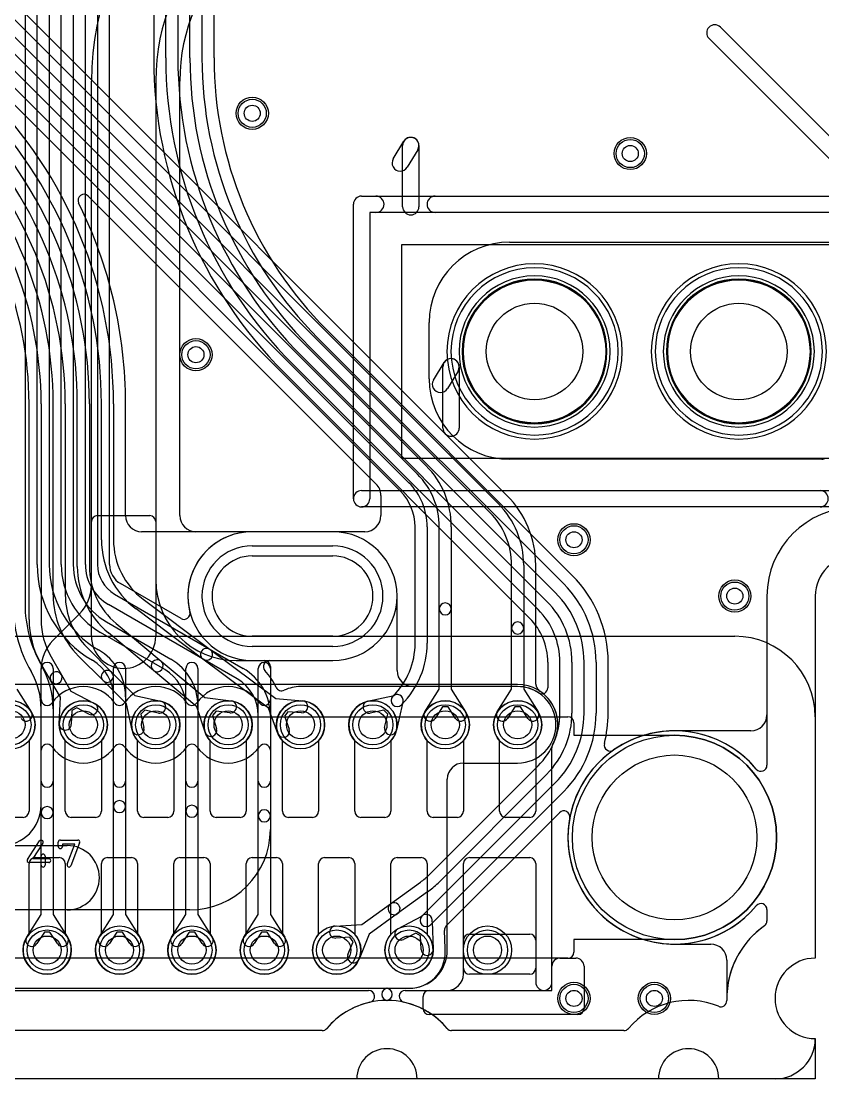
# Model space of a CAD drawing. Extents: x 0 to 57.1, y 0 to 59.8.
# Drawn here: x 10.13 to 20.09, y 0 to 13.15 of the extents above; entities that cross this region are included whole.
import ezdxf

# ---------------------------------------------------------------- set-up
doc = ezdxf.new("R2010")
doc.units = 0
for name, color, linetype in [('Hole', 1, 'CONTINUOUS'), ('L1', 3, 'CONTINUOUS'), ('L2', 3, 'CONTINUOUS'), ('L3', 3, 'CONTINUOUS'), ('L4', 3, 'CONTINUOUS'), ('MetalMask-A', 176, 'CONTINUOUS'), ('Outline', 7, 'CONTINUOUS'), ('PartsArea-A', 111, 'CONTINUOUS'), ('PartsArea-B', 111, 'CONTINUOUS'), ('PartsSilk-A', 221, 'CONTINUOUS'), ('PartsSilk-B', 221, 'CONTINUOUS'), ('Resist-A', 2, 'CONTINUOUS'), ('Resist-B', 2, 'CONTINUOUS'), ('Silk-A', 140, 'CONTINUOUS'), ('Silk-B', 140, 'CONTINUOUS')]:
    doc.layers.add(name, color=color, linetype=linetype)

msp = doc.modelspace()

# ---------------------------------------------------------------- linework, layer by layer
at = {"layer": 'Hole'}
for p, q in [((13, 6.5), (14, 6.5)), ((14, 5.5), (13, 5.5))]:
    msp.add_line(p, q, dxfattribs=at)
for centre, radius in [((13, 12), 0.1), ((17.7, 11.5), 0.1), ((16.51, 9.04), 0.6), ((19.05, 9.04), 0.6), ((12.3, 9), 0.1), ((17, 6.7), 0.1), ((19, 6), 0.1), ((10, 4.4), 0.175), ((10.9, 4.4), 0.175), ((11.8, 4.4), 0.175), ((12.7, 4.4), 0.175), ((13.6, 4.4), 0.175), ((14.5, 4.4), 0.175), ((15.4, 4.4), 0.175), ((16.3, 4.4), 0.175), ((18.25, 3), 1.025), ((10.45, 1.6), 0.175), ((11.35, 1.6), 0.175), ((12.25, 1.6), 0.175), ((13.15, 1.6), 0.175), ((14.05, 1.6), 0.175), ((14.95, 1.6), 0.175), ((15.925, 1.6), 0.175), ((17, 1), 0.1), ((18, 1), 0.1)]:
    msp.add_circle(centre, radius, dxfattribs=at)
for centre, start, end in [((13, 6), 90, -90), ((14, 6), -90, 90)]:
    msp.add_arc(centre, 0.5, start, end, dxfattribs=at)
at = {"layer": 'L1'}
for p, q in [((14, 6.80004), (13, 6.80004)), ((19.39996, 6), (19.39996, 4.52504)), ((13, 5.19996), (14, 5.19996)), ((16.3, 4.90004), (0.80004, 4.90004)), ((19.19996, 4.32504), (18.25, 4.32504)), ((10.225, 4.20157), (10.225, 3.325)), ((10.675, 3.325), (10.675, 4.20157)), ((11.125, 4.20157), (11.125, 3.325)), ((11.575, 3.325), (11.575, 4.20157)), ((12.025, 4.20157), (12.025, 3.325)), ((12.475, 3.325), (12.475, 4.20157)), ((12.925, 4.20157), (12.925, 3.325)), ((13.375, 3.325), (13.375, 4.20157)), ((13.825, 4.20157), (13.825, 3.325)), ((14.275, 3.325), (14.275, 4.20157)), ((14.725, 4.20157), (14.725, 3.325)), ((15.175, 3.325), (15.175, 4.20157)), ((15.625, 4.20157), (15.625, 3.325)), ((16.075, 3.325), (16.075, 4.20157)), ((16.525, 4.20157), (16.525, 3.325)), ((16.72504, 1.09996), (16.72504, 4.11604)), ((10.15, 3.25), (9.85, 3.25)), ((11.05, 3.25), (10.75, 3.25)), ((11.95, 3.25), (11.65, 3.25)), ((12.85, 3.25), (12.55, 3.25)), ((13.75, 3.25), (13.45, 3.25)), ((14.65, 3.25), (14.35, 3.25)), ((15.55, 3.25), (15.25, 3.25)), ((16.45, 3.25), (16.15, 3.25)), ((10.225, 1.79843), (10.225, 2.675)), ((10.3, 2.75), (10.6, 2.75)), ((10.675, 2.675), (10.675, 1.79843)), ((11.125, 1.79843), (11.125, 2.675)), ((11.2, 2.75), (11.5, 2.75)), ((11.575, 2.675), (11.575, 1.79843)), ((12.025, 1.79843), (12.025, 2.675)), ((12.1, 2.75), (12.4, 2.75)), ((12.475, 2.675), (12.475, 1.79843)), ((12.925, 1.79843), (12.925, 2.675)), ((13, 2.75), (13.3, 2.75)), ((13.375, 2.675), (13.375, 1.79843)), ((13.825, 1.79843), (13.825, 2.675)), ((13.9, 2.75), (14.2, 2.75)), ((14.275, 2.675), (14.275, 1.79843)), ((14.725, 1.79843), (14.725, 2.675)), ((14.8, 2.75), (15.1, 2.75)), ((15.175, 2.675), (15.175, 1.79843)), ((15.625, 1.375), (15.625, 2.675)), ((15.7, 2.75), (16.45, 2.75)), ((16.525, 2.675), (16.525, 1.375)), ((15.625, 1.3), (15.625, 1.72503)), ((15.69997, 1.8), (16.45003, 1.8)), ((16.525, 1.72503), (16.525, 1.2)), ((18.25, 1.67496), (18.69995, 1.67496)), ((16.825, 1.5), (17.025, 1.5)), ((18.89995, 1.47496), (18.89995, 1.00001)), ((16.725, 1.2), (16.725, 1.4)), ((17.125, 1.4), (17.125, 0.87497)), ((16.45, 1.3), (15.7, 1.3)), ((5.55294, 1.09996), (14.44706, 1.09996)), ((14.90294, 1.09996), (16.72504, 1.09996)), ((15.19997, 1.1), (15.425, 1.1)), ((15.125, 0.87497), (15.125, 1.02503)), ((17.05003, 0.8), (15.19997, 0.8)), ((13.87075, 0.60004), (6.12925, 0.60004)), ((17.62074, 0.60004), (15.47925, 0.60004))]:
    msp.add_line(p, q, dxfattribs=at)
for centre, radius in [((13, 12), 0.2), ((17.7, 11.5), 0.2), ((16.51, 9.04), 0.889), ((19.05, 9.04), 0.889), ((12.3, 9), 0.2), ((17, 6.7), 0.2), ((19, 6), 0.2), ((10, 4.4), 0.3), ((10.9, 4.4), 0.3), ((11.8, 4.4), 0.3), ((12.7, 4.4), 0.3), ((13.6, 4.4), 0.3), ((14.5, 4.4), 0.3), ((15.4, 4.4), 0.3), ((16.3, 4.4), 0.3), ((10.45, 1.6), 0.3), ((11.35, 1.6), 0.3), ((12.25, 1.6), 0.3), ((13.15, 1.6), 0.3), ((14.05, 1.6), 0.3), ((14.95, 1.6), 0.3), ((15.925, 1.6), 0.3), ((17, 1), 0.2), ((18, 1), 0.2)]:
    msp.add_circle(centre, radius, dxfattribs=at)
for centre, radius, start, end in [((16.51, 9.04), 1.08904, 90, -90), ((16.51, 9.04), 1.08904, -90, 90), ((19.05, 9.04), 1.08904, 90, -90), ((19.05, 9.04), 1.08904, -90, 90), ((20.5, 6), 1.10004, 90, 180), ((13, 6), 0.80004, 90, -90), ((14, 6), 0.80004, -90, 90), ((16.3, 4.4), 0.50004, -29.59082, 90), ((10, 4.4), 0.3, -41.409429, -138.590571), ((10.9, 4.4), 0.3, -41.409429, -138.590571), ((11.8, 4.4), 0.3, -41.409429, -138.590571), ((12.7, 4.4), 0.3, -41.409429, -138.590571), ((13.6, 4.4), 0.3, -41.409429, -138.590571), ((14.5, 4.4), 0.3, -41.409429, -138.590571), ((15.4, 4.4), 0.3, -41.409429, -138.590571), ((16.3, 4.4), 0.3, -41.409429, -138.590571), ((19.19996, 4.52504), 0.2, -90, 0), ((18.25, 3), 1.32504, 90, -90), ((16.80004, 4.11604), 0.075, 150.40672, 180), ((10.15, 3.325), 0.075, -90, 0), ((10.75, 3.325), 0.075, 180, -90), ((11.05, 3.325), 0.075, -90, 0), ((11.65, 3.325), 0.075, 180, -90), ((11.95, 3.325), 0.075, -90, 0), ((12.55, 3.325), 0.075, 180, -90), ((12.85, 3.325), 0.075, -90, 0), ((13.45, 3.325), 0.075, 180, -90), ((13.75, 3.325), 0.075, -90, 0), ((14.35, 3.325), 0.075, 180, -90), ((14.65, 3.325), 0.075, -90, 0), ((15.25, 3.325), 0.075, 180, -90), ((15.55, 3.325), 0.075, -90, 0), ((16.15, 3.325), 0.075, 180, -90), ((16.45, 3.325), 0.075, -90, 0), ((10.3, 2.675), 0.075, 90, 180), ((10.6, 2.675), 0.075, 0, 90), ((11.2, 2.675), 0.075, 90, 180), ((11.5, 2.675), 0.075, 0, 90), ((12.1, 2.675), 0.075, 90, 180), ((12.4, 2.675), 0.075, 0, 90), ((13, 2.675), 0.075, 90, 180), ((13.3, 2.675), 0.075, 0, 90), ((13.9, 2.675), 0.075, 90, 180), ((14.2, 2.675), 0.075, 0, 90), ((14.8, 2.675), 0.075, 90, 180), ((15.1, 2.675), 0.075, 0, 90), ((15.7, 2.675), 0.075, 90, 180), ((16.45, 2.675), 0.075, 0, 90), ((10.45, 1.6), 0.3, 138.590571, 41.409429), ((11.35, 1.6), 0.3, 138.590571, 41.409429), ((12.25, 1.6), 0.3, 138.590571, 41.409429), ((13.15, 1.6), 0.3, 138.590571, 41.409429), ((14.05, 1.6), 0.3, 138.590571, 41.409429), ((14.95, 1.6), 0.3, 138.590571, 41.409429), ((15.69997, 1.72503), 0.07497, 90, 180), ((16.45003, 1.72503), 0.07497, 0, 90), ((18.69995, 1.47496), 0.2, 0, 90), ((16.825, 1.4), 0.1, 90, 180), ((17.025, 1.4), 0.1, 0, 90), ((15.7, 1.375), 0.075, 180, -90), ((16.45, 1.375), 0.075, -90, 0), ((15.425, 1.3), 0.2, -90, 0), ((16.625, 1.2), 0.1, 180, 0), ((14.44706, 1.02496), 0.075, -77.462906, 90), ((14.90294, 1.02496), 0.075, 90, -102.537094), ((15.19997, 1.02503), 0.07497, 90, 180), ((14.675, 0), 0.975, 102.537986, 139.991879), ((14.675, 0), 0.975, 40.008121, 77.462014), ((18.425, -0.00001), 0.97501, 67.588253, 139.991807), ((18.82532, 0.97069), 0.075, -112.407144, 1.42866), ((19.99998, 1.00031), 1.10003, -179.984374, -178.55447), ((15.19997, 0.87497), 0.07497, 180, -90), ((17.05003, 0.87497), 0.07497, -90, 0), ((13.87075, 0.67504), 0.075, -90, -40.008032), ((15.47925, 0.67504), 0.075, -139.991968, -90), ((17.62074, 0.67504), 0.075, -90, -40.008032)]:
    msp.add_arc(centre, radius, start, end, dxfattribs=at)
at = {"layer": 'L2'}
for p, q in [((10.175, 29.22722), (10.175, 5.90193)), ((10.325, 6.39278), (10.325, 29.22716)), ((10.475, 29.22716), (10.475, 6.39278)), ((10.625, 6.39281), (10.625, 29.22711)), ((10.775, 29.22711), (10.775, 6.39281)), ((10.925, 6.39282), (10.925, 29.22705)), ((11.075, 29.22705), (11.075, 6.39282)), ((11.22504, 6.39282), (11.22504, 29.22705)), ((11.77496, 28.15), (11.77496, 12.68777)), ((11.925, 12.68777), (11.925, 28.15)), ((12.075, 28.15), (12.075, 12.68777)), ((12.225, 12.68783), (12.225, 28.15)), ((12.375, 28.15), (12.375, 12.68783)), ((12.52504, 12.68783), (12.52504, 28.15)), ((13.8175, 9.20532), (16.87227, 6.15055)), ((16.97837, 6.25665), (13.9236, 9.31142)), ((16.76621, 6.04449), (13.71143, 9.09925)), ((13.60537, 8.99315), (16.66015, 5.93836)), ((16.55408, 5.8323), (13.4993, 8.88708)), ((13.3932, 8.78098), (16.44798, 5.7262)), ((14, 6.80004), (13, 6.80004)), ((12.11417, 5.72073), (11.3625, 6.15471)), ((11.2875, 6.02476), (12.8875, 5.10101)), ((19.39996, 6), (19.39996, 3.89698)), ((12.8125, 4.9711), (11.2125, 5.89486)), ((11.1875, 5.67834), (11.9875, 5.21645)), ((11.9125, 5.08654), (11.1125, 5.54843)), ((11.08748, 5.33193), (11.0875, 5.33192)), ((10.37931, 5.13943), (10.38098, 5.13654)), ((11.0125, 5.20201), (11.01248, 5.20203)), ((13.21309, 5.19996), (14, 5.19996)), ((16.67496, 5.17823), (16.67496, 4.861)), ((16.825, 4.54446), (16.825, 5.17823)), ((16.975, 5.17823), (16.975, 4.54446)), ((17.125, 4.54441), (17.125, 5.17828)), ((17.275, 5.17828), (17.275, 4.54441)), ((17.42504, 4.54441), (17.42504, 5.17828)), ((10.25107, 5.06154), (10.24941, 5.06443)), ((16.3, 4.87504), (13.6, 4.87504)), ((11.275, 3.38367), (11.275, 4.74736)), ((11.425, 4.74736), (11.425, 3.38367)), ((12.175, 3.32594), (12.175, 4.63189)), ((12.325, 4.63189), (12.325, 3.32594)), ((10.375, 3.30951), (10.375, 4.59904)), ((10.525, 4.59904), (10.525, 3.30951)), ((13.075, 3.26821), (13.075, 4.51643)), ((13.225, 4.51643), (13.225, 3.26821)), ((15.20368, 2.54001), (16.55407, 3.8904)), ((16.66014, 3.78433), (15.30975, 2.43394)), ((15.10997, 2.02196), (16.76621, 3.6782)), ((16.87227, 3.57214), (15.21603, 1.9159)), ((10.375, 2.04178), (10.375, 3.30951)), ((10.525, 3.30951), (10.525, 2.04178)), ((11.275, 2.04178), (11.275, 3.38367)), ((11.425, 3.38367), (11.425, 2.04178)), ((12.175, 2.04178), (12.175, 3.32594)), ((12.325, 3.32594), (12.325, 2.04178)), ((15.41215, 1.89982), (16.82035, 3.30802)), ((13.075, 2.04178), (13.075, 3.26821)), ((13.225, 3.26821), (13.225, 2.04178)), ((14.71884, 2.17538), (15.09106, 2.44411)), ((15.17886, 2.32249), (14.80664, 2.05376)), ((14.36428, 1.91941), (14.71884, 2.17538)), ((10.19669, 1.76072), (10.375, 2.04178)), ((10.525, 2.04178), (10.70331, 1.76072)), ((11.09669, 1.76072), (11.275, 2.04178)), ((11.425, 2.04178), (11.60331, 1.76072)), ((11.99669, 1.76072), (12.175, 2.04178)), ((12.325, 2.04178), (12.50331, 1.76072)), ((12.89669, 1.76072), (13.075, 2.04178)), ((13.225, 2.04178), (13.40331, 1.76072)), ((14.80664, 2.05376), (14.45209, 1.79779)), ((14.81098, 1.86584), (15.11047, 2.02246)), ((19.39996, 2.10302), (19.39996, 1.96174)), ((14.03204, 1.89947), (14.36428, 1.91941)), ((15.23562, 1.95017), (15.24973, 1.61253)), ((15.39955, 1.62102), (15.39025, 1.84366)), ((10.41495, 1.82474), (10.32335, 1.68036)), ((10.48505, 1.82474), (10.41495, 1.82474)), ((10.57665, 1.68036), (10.48505, 1.82474)), ((11.31495, 1.82474), (11.22335, 1.68036)), ((11.38505, 1.82474), (11.31495, 1.82474)), ((11.47665, 1.68036), (11.38505, 1.82474)), ((12.21495, 1.82474), (12.12335, 1.68036)), ((12.28505, 1.82474), (12.21495, 1.82474)), ((12.37665, 1.68036), (12.28505, 1.82474)), ((13.11495, 1.82474), (13.02335, 1.68036)), ((13.18505, 1.82474), (13.11495, 1.82474)), ((13.27665, 1.68036), (13.18505, 1.82474)), ((14.2117, 1.75997), (14.04102, 1.74973)), ((14.25273, 1.70313), (14.2117, 1.75997)), ((14.45209, 1.79779), (14.32859, 1.48869)), ((15.032, 1.81215), (14.8805, 1.73292)), ((15.09273, 1.77712), (15.032, 1.81215)), ((15.09987, 1.60627), (15.09273, 1.77712)), ((14.18929, 1.54435), (14.25273, 1.70313)), ((15.40003, 1.57496), (15.40003, 1.60001)), ((5.33417, 1.12496), (14.66583, 1.12496)), ((14.68417, 1.12496), (14.95003, 1.12496)), ((13.87075, 0.60004), (6.12925, 0.60004)), ((17.62074, 0.60004), (15.47925, 0.60004))]:
    msp.add_line(p, q, dxfattribs=at)
for centre, radius in [((13, 12), 0.2), ((17.7, 11.5), 0.2), ((12.3, 9), 0.2), ((17, 6.7), 0.2), ((19, 6), 0.2), ((10.45, 1.6), 0.3), ((11.35, 1.6), 0.3), ((12.25, 1.6), 0.3), ((13.15, 1.6), 0.3), ((14.05, 1.6), 0.3), ((14.95, 1.6), 0.3), ((15.925, 1.6), 0.3), ((17, 1), 0.2), ((18, 1), 0.2)]:
    msp.add_circle(centre, radius, dxfattribs=at)
for centre, radius, start, end in [((17.30002, 12.68778), 5.52506, -179.999896, -135.000147), ((17.3, 12.68778), 5.375, -179.999893, -135), ((17.3, 12.68778), 5.225, -179.99989, -135), ((17.3, 12.68782), 5.075, 179.999887, -135), ((17.3, 12.68782), 4.925, 179.999884, -135), ((17.3, 12.68783), 4.77496, 180, -134.999915), ((16.51, 9.04), 0.90004, 90, -90), ((16.51, 9.04), 0.90004, -90, 90), ((19.05, 9.04), 0.90004, 90, -90), ((19.05, 9.04), 0.90004, -90, 90), ((20.5, 6), 1.10004, 90, 180), ((13, 6), 0.80004, 90, -165.820284), ((14, 6), 0.80004, -90, 90), ((11.69996, 6.39278), 1.37496, 180, -120.000006), ((11.69996, 6.39278), 1.22496, 180, -119.999918), ((11.6, 6.39281), 0.975, 180, -119.999846), ((11.6, 6.39281), 0.825, 180, -120.000033), ((11.5, 6.39282), 0.575, 180, -120.00023), ((11.5, 6.39282), 0.425, 180, -120.000054), ((11.50001, 6.39282), 0.27497, 180, -120.0067), ((15.89999, 5.17828), 1.52505, 0, 44.999734), ((15.9, 5.17828), 1.375, 0, 45), ((15.9, 5.17823), 1.075, 0, 44.999246), ((15.9, 5.17828), 1.225, 0, 45), ((11.7, 5.90193), 1.675, 180, -149.999956), ((11.7, 5.90193), 1.525, 180, -150.000024), ((12.15165, 5.78566), 0.07497, -119.995133, 14.175257), ((15.9, 5.17823), 0.925, 0, 44.999562), ((15.9, 5.17823), 0.77496, 0, 44.999477), ((10.75, 4.74735), 0.675, 0.000849, 60.000227), ((9.45, 4.59904), 1.075, 0, 29.999868), ((10.75, 4.74735), 0.525, 0.001091, 59.999818), ((11.65, 4.63188), 0.675, 0.000849, 60.000227), ((13.21309, 5.12499), 0.07497, 90, -137.45434), ((9.45, 4.59904), 0.925, 0, 30.000108), ((11.65, 4.63188), 0.525, 0.001091, 59.999818), ((12.55, 4.51644), 0.675, -0.000849, 59.99975), ((12.55, 4.51643), 0.82505, 25.046806, 42.54449), ((12.55, 4.51644), 0.525, -0.001091, 59.999818), ((13.36538, 4.89746), 0.07497, -154.952634, -64.750879), ((13.6, 4.4), 0.47504, 90, 115.250426), ((16.3, 4.4), 0.47504, 56.946199, 90), ((16.59999, 4.861), 0.07497, -123.052061, 0), ((15.9, 4.54447), 0.925, -45, -0.000619), ((15.9, 4.54447), 1.075, -45, -0.000533), ((15.9, 4.54441), 1.225, -45, 0), ((15.9, 4.54441), 1.375, -45, 0), ((15.9, 4.54441), 1.52504, -14.296394, 0), ((18.25, 3), 1.32504, 39.842831, 124.824427), ((17.45049, 4.1493), 0.075, 165.704367, -55.176329), ((19.32496, 3.89698), 0.075, -140.160196, 0), ((11.35, 3.38367), 0.075, 0, 180), ((10.45, 3.30951), 0.075, 0, 180), ((10.45, 3.30951), 0.075, 180, 0), ((11.35, 3.38367), 0.075, 180, 0), ((12.25, 3.32594), 0.075, 0, 180), ((12.25, 3.32594), 0.075, 180, 0), ((13.15, 3.26821), 0.075, 0, 180), ((16.87338, 3.25499), 0.075, -10.493424, 135), ((13.15, 3.26821), 0.075, 180, 0), ((18.25001, 3.00002), 1.32504, 169.506996, -39.843772), ((14.54961, 3.19408), 0.925, -54.172256, -45), ((14.54961, 3.19408), 1.075, -54.172357, -45), ((14.76274, 2.11457), 0.075, 125.826299, -54.172015), ((14.76274, 2.11457), 0.075, -54.173701, 125.82779), ((19.32495, 2.10302), 0.075, 0, 140.155301), ((15.163, 1.96893), 0.075, 135, -45), ((15.163, 1.96893), 0.075, -14.48461, 134.459796), ((14.03653, 1.8246), 0.075, 93.431953, -86.566273), ((14.84574, 1.79938), 0.075, 117.610528, -62.392258), ((15.46518, 1.84679), 0.075, 135, -177.608013), ((20, 1), 1.1, 125.064775, 150.001216), ((19.32496, 1.96174), 0.075, -54.934759, 0), ((10.26002, 1.72054), 0.075, 147.606734, -32.392259), ((10.63998, 1.72054), 0.075, -147.606734, 32.392259), ((11.16002, 1.72054), 0.075, 147.606734, -32.392259), ((11.53998, 1.72054), 0.075, -147.606734, 32.392259), ((12.06002, 1.72054), 0.075, 147.606734, -32.392259), ((12.43998, 1.72054), 0.075, -147.606734, 32.392259), ((12.96002, 1.72054), 0.075, 147.606734, -32.392259), ((13.33998, 1.72054), 0.075, -147.606734, 32.392259), ((15.1748, 1.6094), 0.075, -177.608013, 2.393477), ((15.47452, 1.62327), 0.075, -178.280955, -177.47826), ((14.94998, 1.60014), 0.45005, -0.014004, 2.525387), ((15.47503, 1.60001), 0.075, 179.984721, 180), ((14.25894, 1.51652), 0.075, 158.219868, -21.779208), ((14.95003, 1.57496), 0.45, -90, 0), ((19.99999, 0.99993), 1.10003, 149.997798, -178.574269), ((14.68417, 1.04996), 0.075, 90, -90.496551), ((14.66583, 1.04996), 0.075, -89.503449, 90), ((14.675, 0), 0.975, 90.500685, 139.991879), ((14.675, 0), 0.975, 40.008121, 89.499315), ((18.425, -0.00001), 0.97501, 67.588253, 139.991807), ((18.82532, 0.97069), 0.075, -112.407144, 1.42866), ((13.87075, 0.67504), 0.075, -90, -40.008032), ((15.47925, 0.67504), 0.075, -139.991968, -90), ((17.62074, 0.67504), 0.075, -90, -40.008032)]:
    msp.add_arc(centre, radius, start, end, dxfattribs=at)
at = {"layer": 'L3'}
for p, q in [((11, 5.5), (11, 12.4)), ((11.8, 12.4), (11.8, 5.5)), ((12.10004, 7.00004), (12.10004, 12.4)), ((11.07497, 7), (11.72503, 7)), ((11, 6.13211), (11, 6.92503)), ((11.8, 6.92503), (11.8, 6.19996)), ((14, 6.80004), (12.30004, 6.80004)), ((14.80004, 5.07504), (14.80004, 6)), ((19.39996, 6), (19.39996, 3.89698)), ((10.52145, 5.44645), (10.85355, 5.77855)), ((12.8, 5.19996), (13.15003, 5.19996)), ((10.375, 3.7), (10.375, 5.1)), ((10.375, 4.7162), (10.375, 5.09289)), ((10.525, 5.1), (10.525, 3.7)), ((11.275, 3.7), (11.275, 5.1)), ((11.425, 5.1), (11.425, 3.7)), ((12.175, 3.7), (12.175, 5.1)), ((12.325, 5.1), (12.325, 3.7)), ((13.075, 3.7), (13.075, 5.1)), ((13.225, 5.12499), (13.225, 4.7162)), ((13.225, 5.1), (13.225, 3.7)), ((16.3, 4.87504), (15.00004, 4.87504)), ((10.375, 3.4), (10.375, 4.0838)), ((13.225, 4.0838), (13.225, 3.1)), ((15.62504, 3.92496), (16.3, 3.92496)), ((15.42504, 1.6), (15.42504, 3.72496)), ((5.85, 2.9), (10.7, 2.9)), ((10.7, 2.1), (5.85, 2.1)), ((12.225, 2.1), (9.27497, 2.1)), ((19.39996, 2.10301), (19.39996, 1.9618)), ((5.50827, 1.12496), (14.66583, 1.12496)), ((14.68417, 1.12496), (14.95, 1.12496)), ((13.87075, 0.60004), (6.12925, 0.60004)), ((17.62074, 0.60004), (15.47925, 0.60004))]:
    msp.add_line(p, q, dxfattribs=at)
for centre, radius in [((13, 12), 0.2), ((17.7, 11.5), 0.2), ((12.3, 9), 0.2), ((17, 6.7), 0.2), ((19, 6), 0.2), ((15.925, 1.6), 0.3), ((17, 1), 0.2), ((18, 1), 0.2)]:
    msp.add_circle(centre, radius, dxfattribs=at)
for centre, radius, start, end in [((13.4, 11.7), 5.50004, 90, 180), ((13.4, 11.7), 5.2, 90, 180), ((13.4, 11.7), 4.4, 90, 180), ((14.4, 12.4), 3.4, 90, 180), ((14.4, 12.4), 2.6, 90, 180), ((14.4, 12.4), 2.29996, 90, 180), ((16.51, 9.04), 0.90004, 90, -90), ((16.51, 9.04), 0.90004, -90, 90), ((19.05, 9.04), 0.90004, 90, -90), ((19.05, 9.04), 0.90004, -90, 90), ((20.5, 6), 1.10004, 90, 180), ((11.07497, 6.92503), 0.07497, 90, 180), ((11.72503, 6.92503), 0.07497, 0, 90), ((12.30004, 7.00004), 0.2, 180, -90), ((14, 6), 0.80004, 0, 90), ((12.8, 6.19996), 1, 180, -90), ((10.5, 6.1321), 0.5, -45, 0.001146), ((10.875, 5.09289), 0.5, 134.99919, 180), ((11.4, 5.5), 0.4, 180, 0), ((10.45, 5.1), 0.075, 0, 180), ((11.35, 5.1), 0.075, 0, 180), ((12.25, 5.1), 0.075, 0, 180), ((13.15, 5.1), 0.075, 0, 180), ((13.15003, 5.12499), 0.07497, 0, 90), ((15.00004, 5.07504), 0.2, 180, -90), ((10.9, 4.4), 0.47504, 35.098537, 144.90749), ((11.8, 4.4), 0.47504, 35.098537, 144.901463), ((12.7, 4.4), 0.47504, 35.09251, 144.901463), ((16.3, 4.4), 0.47504, -90, 90), ((10.44997, 4.7162), 0.07497, 180, -35.093451), ((11.35, 4.71625), 0.07497, -144.900296, -35.099704), ((12.25, 4.71625), 0.07497, -144.900296, -35.099704), ((13.15003, 4.7162), 0.07497, -144.906549, 0), ((18.25001, 3), 1.32503, 39.843108, -39.843108), ((10.44997, 4.0838), 0.07497, 35.093451, 180), ((10.9, 4.4), 0.47504, -144.90749, -35.098537), ((11.35, 4.08375), 0.07497, 35.099704, 144.900296), ((11.8, 4.4), 0.47504, -144.901463, -35.098537), ((12.25, 4.08375), 0.07497, 35.099704, 144.900296), ((12.7, 4.4), 0.47504, -144.901463, -35.09251), ((13.15003, 4.0838), 0.07497, 0, 144.906549), ((15.62504, 3.72496), 0.2, 90, 180), ((19.32496, 3.89698), 0.075, -140.160196, 0), ((10.45, 3.7), 0.075, 180, 0), ((11.35, 3.7), 0.075, 180, 0), ((12.25, 3.7), 0.075, 180, 0), ((13.15, 3.7), 0.075, 180, 0), ((9.875, 3.4), 0.5, -90, 0), ((12.225, 3.1), 1, -90, 0), ((10.7, 2.5), 0.4, -90, 90), ((19.32496, 2.10302), 0.075, -0.007639, 140.160196), ((19.99999, 1.00001), 1.10003, 125.062853, -178.570624), ((19.32496, 1.9618), 0.075, -54.934759, 0), ((14.95, 1.6), 0.47504, -90, 0), ((14.68417, 1.04996), 0.075, 90, -90.496551), ((14.66583, 1.04996), 0.075, -89.503449, 90), ((14.675, 0), 0.975, 90.500685, 139.991879), ((14.675, 0), 0.975, 40.008121, 89.499315), ((18.425, -0.00002), 0.97502, 67.588701, 139.991357), ((18.82532, 0.9707), 0.075, -112.407144, 1.42866), ((13.87075, 0.67504), 0.075, -90, -40.008032), ((15.47925, 0.67504), 0.075, -139.991968, -90), ((17.62074, 0.67504), 0.075, -90, -40.008032)]:
    msp.add_arc(centre, radius, start, end, dxfattribs=at)
at = {"layer": 'L4'}
for p, q in [((16.16624, 7.25202), (8.54492, 14.87334)), ((15.05407, 7.51557), (7.83276, 14.7369)), ((7.93882, 14.84296), (15.16014, 7.62164)), ((8.43882, 14.76724), (16.06014, 7.14592)), ((7.72668, 14.63078), (14.948, 7.40948)), ((15.95407, 7.03985), (8.33276, 14.66118)), ((14.84193, 7.30341), (7.62062, 14.52472)), ((10.96171, 10.97143), (14.54142, 7.39174)), ((10.225, 5.70718), (10.225, 8.39016)), ((10.375, 8.39016), (10.375, 5.70718)), ((10.525, 6.01421), (10.525, 8.39021)), ((10.675, 8.39021), (10.675, 6.01421)), ((10.825, 6.36837), (10.825, 8.39027)), ((10.975, 8.39027), (10.975, 6.36837)), ((11.125, 6.7), (11.125, 8.39033)), ((11.275, 8.39033), (11.275, 6.7)), ((11.42504, 7.00004), (11.42504, 8.39033)), ((14.6, 7.25032), (14.6, 7.00004)), ((15.02499, 5.4142), (15.02499, 6.86146)), ((15.17499, 6.86146), (15.17499, 5.4142)), ((15.325, 5.84075), (15.325, 6.86151)), ((15.475, 6.86151), (15.475, 5.84075)), ((14.4, 6.80004), (11.62504, 6.80004)), ((16.225, 5.60289), (16.225, 6.38579)), ((16.375, 6.38579), (16.375, 5.60289)), ((16.52504, 4.90713), (16.52504, 6.38579)), ((11.645, 5.96), (12.477, 5.33599)), ((19.39996, 6), (19.39996, 4.52504)), ((12.387, 5.21599), (11.555, 5.84)), ((15.325, 4.84178), (15.325, 5.84075)), ((15.475, 5.84075), (15.475, 4.84178)), ((11.30783, 5.65777), (11.86659, 5.19213)), ((11.77057, 5.07689), (11.2118, 5.54254)), ((16.225, 4.84178), (16.225, 5.60289)), ((16.375, 5.60289), (16.375, 4.84178)), ((10.94592, 5.36014), (11.25098, 5.05507)), ((12.477, 5.33599), (13.29158, 4.72506)), ((10.49704, 4.94795), (10.36902, 5.16969)), ((10.49892, 5.24469), (10.62694, 5.02295)), ((11.14492, 4.94901), (10.83985, 5.25408)), ((11.86659, 5.19213), (12.40864, 4.74043)), ((13.20158, 4.60506), (12.387, 5.21599)), ((10.62694, 5.02295), (10.74407, 4.82008)), ((11.25098, 5.05507), (11.54064, 4.76542)), ((12.3126, 4.6252), (11.77057, 5.07689)), ((10.61416, 4.74509), (10.49704, 4.94795)), ((11.43458, 4.65935), (11.14492, 4.94901)), ((16.55436, 4.83913), (16.53671, 4.86695)), ((10.075, 4.84178), (10.25331, 4.56072)), ((10.60027, 4.41253), (10.61416, 4.74509)), ((10.74407, 4.82008), (11.03901, 4.66585)), ((11.54064, 4.76542), (11.86547, 4.69277)), ((12.40864, 4.74043), (12.7387, 4.69749)), ((14.43453, 4.69277), (14.7634, 4.76632)), ((14.74901, 4.75507), (14.75407, 4.76013)), ((15.14669, 4.56072), (15.325, 4.84178)), ((15.475, 4.84178), (15.65331, 4.56072)), ((16.04669, 4.56072), (16.225, 4.84178)), ((16.375, 4.84178), (16.55331, 4.56072)), ((10.818, 4.61216), (10.75727, 4.5771)), ((10.96951, 4.53293), (10.818, 4.61216)), ((11.50723, 4.33453), (11.43458, 4.65935)), ((12.41436, 4.30829), (12.3126, 4.6252)), ((13.31944, 4.29377), (13.20158, 4.60506)), ((13.29158, 4.72506), (13.62341, 4.69908)), ((14.86632, 4.6634), (14.79277, 4.33453)), ((14.86014, 4.65407), (14.85507, 4.64901)), ((15.36495, 4.62474), (15.27335, 4.48036)), ((15.43505, 4.62474), (15.36495, 4.62474)), ((15.52665, 4.48036), (15.43505, 4.62474)), ((16.26495, 4.62474), (16.17335, 4.48036)), ((16.33505, 4.62474), (16.26495, 4.62474)), ((16.42665, 4.48036), (16.33505, 4.62474)), ((10.75727, 4.5771), (10.75013, 4.40627)), ((11.66588, 4.58371), (11.61629, 4.53412)), ((11.61629, 4.53412), (11.65361, 4.36727)), ((11.83273, 4.54639), (11.66588, 4.58371)), ((12.54979, 4.57081), (12.50491, 4.51694)), ((12.50491, 4.51694), (12.55718, 4.35415)), ((12.71934, 4.54875), (12.54979, 4.57081)), ((13.44124, 4.56289), (13.39918, 4.5068)), ((13.39918, 4.5068), (13.45972, 4.34689)), ((13.61171, 4.54954), (13.44124, 4.56289)), ((14.63412, 4.58371), (14.46727, 4.54639)), ((14.68371, 4.53412), (14.63412, 4.58371)), ((14.64639, 4.36727), (14.68371, 4.53412)), ((19.19996, 4.32504), (18.25, 4.32504)), ((10.225, 4.20157), (10.225, 3.325)), ((10.675, 3.325), (10.675, 4.20157)), ((11.125, 4.20157), (11.125, 3.325)), ((11.575, 3.325), (11.575, 4.20157)), ((12.025, 4.20157), (12.025, 3.325)), ((12.475, 3.325), (12.475, 4.20157)), ((12.925, 4.20157), (12.925, 3.325)), ((13.375, 3.325), (13.375, 4.20157)), ((13.825, 4.20157), (13.825, 3.325)), ((14.275, 3.325), (14.275, 4.20157)), ((14.725, 4.20157), (14.725, 3.325)), ((15.175, 3.325), (15.175, 4.20157)), ((15.625, 4.20157), (15.625, 3.325)), ((16.075, 3.325), (16.075, 4.20157)), ((16.525, 4.20157), (16.525, 3.325)), ((16.72504, 1.09996), (16.72504, 4.11603)), ((10.15, 3.25), (9.85, 3.25)), ((11.05, 3.25), (10.75, 3.25)), ((11.95, 3.25), (11.65, 3.25)), ((12.85, 3.25), (12.55, 3.25)), ((13.75, 3.25), (13.45, 3.25)), ((14.65, 3.25), (14.35, 3.25)), ((15.55, 3.25), (15.25, 3.25)), ((16.45, 3.25), (16.15, 3.25)), ((10.225, 1.79843), (10.225, 2.675)), ((10.3, 2.75), (10.6, 2.75)), ((10.675, 2.675), (10.675, 1.79843)), ((11.125, 1.79843), (11.125, 2.675)), ((11.2, 2.75), (11.5, 2.75)), ((11.575, 2.675), (11.575, 1.79843)), ((12.025, 1.79843), (12.025, 2.675)), ((12.1, 2.75), (12.4, 2.75)), ((12.475, 2.675), (12.475, 1.79843)), ((12.925, 1.79843), (12.925, 2.675)), ((13, 2.75), (13.3, 2.75)), ((13.375, 2.675), (13.375, 1.79843)), ((13.825, 1.79843), (13.825, 2.675)), ((13.9, 2.75), (14.2, 2.75)), ((14.275, 2.675), (14.275, 1.79843)), ((14.725, 1.79843), (14.725, 2.675)), ((14.8, 2.75), (15.1, 2.75)), ((15.175, 2.675), (15.175, 1.79843)), ((15.625, 1.375), (15.625, 2.675)), ((15.7, 2.75), (16.45, 2.75)), ((16.525, 2.675), (16.525, 1.375)), ((15.625, 1.3), (15.625, 1.72503)), ((15.69997, 1.8), (16.45003, 1.8)), ((16.525, 1.72503), (16.525, 1.2)), ((18.25, 1.67496), (18.69995, 1.67496)), ((16.825, 1.5), (17.025, 1.5)), ((18.89995, 1.47496), (18.89995, 1.00001)), ((16.725, 1.2), (16.725, 1.4)), ((17.125, 1.4), (17.125, 0.87497)), ((16.45, 1.3), (15.7, 1.3)), ((5.55294, 1.09996), (14.44706, 1.09996)), ((14.90294, 1.09996), (16.72504, 1.09996)), ((15.19997, 1.1), (15.425, 1.1)), ((15.125, 0.87497), (15.125, 1.02503)), ((17.05003, 0.8), (15.19997, 0.8)), ((13.87075, 0.60004), (6.12925, 0.60004)), ((17.62074, 0.60004), (15.47925, 0.60004))]:
    msp.add_line(p, q, dxfattribs=at)
for centre, radius in [((13, 12), 0.2), ((17.7, 11.5), 0.2), ((16.51, 9.04), 0.889), ((19.05, 9.04), 0.889), ((12.3, 9), 0.2), ((17, 6.7), 0.2), ((19, 6), 0.2), ((10, 4.4), 0.3), ((10.9, 4.4), 0.3), ((11.8, 4.4), 0.3), ((12.7, 4.4), 0.3), ((13.6, 4.4), 0.3), ((14.5, 4.4), 0.3), ((15.4, 4.4), 0.3), ((16.3, 4.4), 0.3), ((10.45, 1.6), 0.3), ((11.35, 1.6), 0.3), ((12.25, 1.6), 0.3), ((13.15, 1.6), 0.3), ((14.05, 1.6), 0.3), ((14.95, 1.6), 0.3), ((15.925, 1.6), 0.3), ((17, 1), 0.2), ((18, 1), 0.2)]:
    msp.add_circle(centre, radius, dxfattribs=at)
for centre, radius, start, end in [((5.8, 8.39032), 5.475, 0.000105, 45), ((5.8, 8.39032), 5.325, 0.000108, 45), ((5.8, 8.39028), 5.175, -0.000111, 45), ((5.8, 8.39022), 4.875, -0.000118, 45), ((5.8, 8.39028), 5.025, -0.000114, 45), ((5.8, 8.39022), 4.725, -0.000121, 45), ((5.8, 8.39016), 4.575, 0, 45), ((5.8, 8.39016), 4.425, 0, 45), ((10.9087, 10.91842), 0.07497, 45, -153.670789), ((5.79999, 8.39032), 5.62505, 0.000102, 26.328998), ((16.51, 9.04), 1.08904, 90, -90), ((16.51, 9.04), 1.08904, -90, 90), ((19.05, 9.04), 1.08904, 90, -90), ((19.05, 9.04), 1.08904, -90, 90), ((14.4, 6.8615), 0.925, 0.000619, 45), ((14.4, 6.8615), 1.075, 0.000533, 45), ((14.4, 7.25032), 0.2, 0, 45.000157), ((14.39999, 6.86147), 0.775, -0.000739, 45), ((14.39999, 6.86147), 0.625, -0.000917, 45), ((15.29998, 6.38578), 1.22506, 0.000468, 44.999339), ((15.3, 6.38578), 1.075, 0.000533, 45), ((20.5, 6), 1.10004, 90, 180), ((11.62504, 7.00004), 0.2, 180, -90), ((14.4, 7.00004), 0.2, -90, 0), ((15.3, 6.38578), 0.925, 0.000619, 45), ((12.2, 6.7), 1.075, 180, -126.869898), ((12.2, 6.7), 0.925, 180, -126.869898), ((11.9, 6.36837), 1.075, 180, -129.805912), ((11.9, 6.36837), 0.925, 180, -129.80573), ((11.6, 6.01421), 1.075, 180, -135.000754), ((11.6, 6.01421), 0.925, 180, -135.000438), ((15.4, 5.84075), 0.075, 0, 180), ((15.4, 5.84075), 0.075, 180, 0), ((11.3, 5.70718), 1.075, 180, -150.000533), ((11.3, 5.70718), 0.925, 180, -150.000738), ((16.3, 5.60289), 0.075, 0, 180), ((16.3, 5.60289), 0.075, 180, 0), ((14.09999, 5.4142), 0.925, -44.999562, 0), ((14.09999, 5.4142), 1.075, -44.999246, 0), ((12.432, 5.27599), 0.075, 53.130102, -126.869584), ((12.432, 5.27599), 0.075, -126.869898, 53.129662), ((11.81858, 5.13451), 0.075, 50.198341, -129.805315), ((11.81858, 5.13451), 0.075, -129.801659, 50.19453), ((10.56199, 4.98545), 0.075, 30.000728, -149.999979), ((10.56199, 4.98545), 0.075, -149.999272, 29.999681), ((11.19795, 5.00204), 0.075, 45, -134.999524), ((11.19795, 5.00204), 0.075, -135, 44.999061), ((16.60004, 4.90713), 0.075, 180, -147.606734), ((14.80204, 4.70204), 0.075, 135, -45), ((14.80204, 4.70204), 0.075, -31.010922, 121.010922), ((16.6177, 4.8793), 0.075, -147.617277, -123.541748), ((16.3, 4.39999), 0.50004, -29.59082, 56.463109), ((10, 4.4), 0.3, -41.409429, -138.590571), ((10.9, 4.4), 0.3, -41.409429, -138.590571), ((11.00426, 4.59939), 0.075, -117.603759, 62.394439), ((11.8, 4.4), 0.3, -41.409429, -138.590571), ((11.8491, 4.61958), 0.075, -102.607528, 77.393385), ((12.7, 4.4), 0.3, -41.409429, -138.590571), ((12.72902, 4.62312), 0.075, -97.415928, 82.587817), ((13.6, 4.4), 0.3, -41.409429, -138.590571), ((13.61756, 4.62431), 0.075, -94.473704, 85.523353), ((14.5, 4.4), 0.3, -41.409429, -138.590571), ((14.4509, 4.61958), 0.075, 102.607528, -77.393385), ((15.4, 4.4), 0.3, -41.409429, -138.590571), ((16.3, 4.4), 0.3, -41.409429, -138.590571), ((10.18998, 4.52054), 0.075, -147.606734, 32.392259), ((15.21002, 4.52054), 0.075, 147.606734, -32.392259), ((15.58998, 4.52054), 0.075, -147.606734, 32.392259), ((16.11002, 4.52054), 0.075, 147.606734, -32.392259), ((16.48998, 4.52054), 0.075, -147.606734, 32.392259), ((19.19996, 4.52504), 0.2, -90, 0), ((10.6752, 4.4094), 0.075, 177.608013, -2.391863), ((11.58042, 4.3509), 0.075, -167.392472, 12.606615), ((12.48577, 4.33122), 0.075, -162.197994, 17.801914), ((13.38958, 4.32033), 0.075, -159.259765, 20.737198), ((14.71958, 4.3509), 0.075, 167.392472, -12.606615), ((18.25, 3), 1.32504, 90, -90), ((16.80004, 4.11603), 0.075, 150.40672, 180), ((10.15, 3.325), 0.075, -90, 0), ((10.75, 3.325), 0.075, 180, -90), ((11.05, 3.325), 0.075, -90, 0), ((11.65, 3.325), 0.075, 180, -90), ((11.95, 3.325), 0.075, -90, 0), ((12.55, 3.325), 0.075, 180, -90), ((12.85, 3.325), 0.075, -90, 0), ((13.45, 3.325), 0.075, 180, -90), ((13.75, 3.325), 0.075, -90, 0), ((14.35, 3.325), 0.075, 180, -90), ((14.65, 3.325), 0.075, -90, 0), ((15.25, 3.325), 0.075, 180, -90), ((15.55, 3.325), 0.075, -90, 0), ((16.15, 3.325), 0.075, 180, -90), ((16.45, 3.325), 0.075, -90, 0), ((10.3, 2.675), 0.075, 90, 180), ((10.6, 2.675), 0.075, 0, 90), ((11.2, 2.675), 0.075, 90, 180), ((11.5, 2.675), 0.075, 0, 90), ((12.1, 2.675), 0.075, 90, 180), ((12.4, 2.675), 0.075, 0, 90), ((13, 2.675), 0.075, 90, 180), ((13.3, 2.675), 0.075, 0, 90), ((13.9, 2.675), 0.075, 90, 180), ((14.2, 2.675), 0.075, 0, 90), ((14.8, 2.675), 0.075, 90, 180), ((15.1, 2.675), 0.075, 0, 90), ((15.7, 2.675), 0.075, 90, 180), ((16.45, 2.675), 0.075, 0, 90), ((10.45, 1.6), 0.3, 138.590571, 41.409429), ((11.35, 1.6), 0.3, 138.590571, 41.409429), ((12.25, 1.6), 0.3, 138.590571, 41.409429), ((13.15, 1.6), 0.3, 138.590571, 41.409429), ((14.05, 1.6), 0.3, 138.590571, 41.409429), ((14.95, 1.6), 0.3, 138.590571, 41.409429), ((15.69997, 1.72503), 0.07497, 90, 180), ((16.45003, 1.72503), 0.07497, 0, 90), ((18.69995, 1.47496), 0.2, 0, 90), ((16.825, 1.4), 0.1, 90, 180), ((17.025, 1.4), 0.1, 0, 90), ((15.7, 1.375), 0.075, 180, -90), ((16.45, 1.375), 0.075, -90, 0), ((15.425, 1.3), 0.2, -90, 0), ((16.625, 1.2), 0.1, 180, -90), ((16.625, 1.2), 0.1, -90, 0), ((14.44706, 1.02496), 0.075, -77.462906, 90), ((14.90294, 1.02496), 0.075, 90, -102.537094), ((15.19997, 1.02503), 0.07497, 90, 180), ((14.675, 0), 0.975, 102.537986, 139.991879), ((14.675, 0), 0.975, 40.008121, 77.462014), ((18.425, -0.00001), 0.97501, 67.588253, 139.991807), ((18.82532, 0.97069), 0.075, -112.407144, 1.42866), ((19.99998, 1.00031), 1.10003, -179.984374, -178.55447), ((15.19997, 0.87497), 0.07497, 180, -90), ((17.05003, 0.87497), 0.07497, -90, 0), ((13.87075, 0.67504), 0.075, -90, -40.008032), ((15.47925, 0.67504), 0.075, -139.991968, -90), ((17.62074, 0.67504), 0.075, -90, -40.008032)]:
    msp.add_arc(centre, radius, start, end, dxfattribs=at)
at = {"layer": 'MetalMask-A'}
for centre, start, end in [((16.51, 9.04), 0, 180), ((19.05, 9.04), 0, 180), ((16.51, 9.04), 180, 0), ((19.05, 9.04), 180, 0)]:
    msp.add_arc(centre, 0.889, start, end, dxfattribs=at)
at = {"layer": 'Outline'}
for p, q in [((20, 6), (20, 1.5)), ((14.3, 0), (5.7, 0)), ((18.05, 0), (15.05, 0)), ((19.5, 0), (18.8, 0))]:
    msp.add_line(p, q, dxfattribs=at)
for centre, radius, start, end in [((20.5, 6), 0.5, 90, 180), ((20, 1), 0.5, 90, -90), ((19.5, 0.5), 0.5, -90, 0), ((14.675, 0), 0.375, 0, 180), ((18.425, 0), 0.375, 0, 180)]:
    msp.add_arc(centre, radius, start, end, dxfattribs=at)
at = {"layer": 'PartsArea-A'}
for p, q in [((14.86, 7.71), (14.86, 10.37)), ((14.86, 10.37), (35.94, 10.37)), ((35.94, 7.71), (14.86, 7.71)), ((1, 5.5), (19, 5.5)), ((20, 4.5), (20, 1.5)), ((20, 0.5), (20, 0)), ((20, 0), (0, 0))]:
    msp.add_line(p, q, dxfattribs=at)
for centre, radius, start, end in [((19, 4.5), 1, 0, 90), ((20, 1), 0.5, 90, -90)]:
    msp.add_arc(centre, radius, start, end, dxfattribs=at)
at = {"layer": 'PartsArea-B'}
for p, q in [((1, 5.5), (19, 5.5)), ((20, 4.5), (20, 1.5)), ((20, 0.5), (20, 0)), ((20, 0), (0, 0))]:
    msp.add_line(p, q, dxfattribs=at)
for centre, radius, start, end in [((16.51, 9.04), 0.889, 0, 180), ((19.05, 9.04), 0.889, 0, 180), ((16.51, 9.04), 0.889, 180, 0), ((19.05, 9.04), 0.889, 180, 0), ((19, 4.5), 1, 0, 90), ((20, 1), 0.5, 90, -90)]:
    msp.add_arc(centre, radius, start, end, dxfattribs=at)
at = {"layer": 'PartsSilk-A'}
for p, q in [((18.82071, 13.07071), (21.32071, 10.57071)), ((21.17929, 10.42929), (18.67929, 12.92929)), ((14.36, 10.9716), (36.44, 10.9716)), ((14.2584, 7.21), (14.2584, 10.87)), ((36.3384, 10.7684), (14.4616, 10.7684)), ((14.4616, 10.7684), (14.4616, 7.21)), ((15.25298, 8.68487), (15.38439, 8.90222)), ((15.36973, 8.08892), (15.36973, 8.84965)), ((15.57293, 8.84965), (15.57293, 8.08892)), ((15.55827, 8.79708), (15.42686, 8.57973)), ((14.36, 7.3116), (36.3384, 7.3116)), ((36.44, 7.1084), (14.36, 7.1084)), ((10.20407, 2.72663), (10.35407, 2.95626)), ((10.39593, 2.92892), (10.27119, 2.73796)), ((10.58889, 2.88704), (10.58889, 2.94259)), ((10.61389, 2.96759), (10.83056, 2.96759)), ((10.79432, 2.91759), (10.63889, 2.91759)), ((10.63889, 2.91759), (10.63889, 2.88704)), ((10.69885, 2.66629), (10.79432, 2.91759)), ((10.85393, 2.93371), (10.74559, 2.64853)), ((10.375, 2.65741), (10.375, 2.76852)), ((10.425, 2.76852), (10.425, 2.65741)), ((10.46944, 2.68796), (10.225, 2.68796)), ((10.27119, 2.73796), (10.46944, 2.73796))]:
    msp.add_line(p, q, dxfattribs=at)
for centre, radius, start, end in [((18.75, 13), 0.1, 45, -135), ((14.36, 10.87), 0.1016, 90, 180), ((15.47133, 8.84965), 0.1016, 0, 180), ((15.47133, 8.84965), 0.1016, -31.16009, 148.842805), ((15.33992, 8.6323), 0.1016, 148.83991, -31.157195), ((15.47133, 8.08892), 0.1016, 180, 0), ((14.36, 7.21), 0.1016, 90, -90), ((14.36, 7.21), 0.1016, 180, 0), ((10.375, 2.94259), 0.025, -33.149737, 146.846436), ((10.61389, 2.94259), 0.025, 90, 180), ((10.83056, 2.94259), 0.025, -20.805506, 90), ((10.4, 2.76852), 0.025, 0, 180), ((10.61389, 2.88704), 0.025, 180, 0), ((10.225, 2.71296), 0.025, 146.850263, -90), ((10.4, 2.65741), 0.025, 180, 0), ((10.46944, 2.71296), 0.025, -90, 90), ((10.72222, 2.65741), 0.025, 159.194494, -20.801805)]:
    msp.add_arc(centre, radius, start, end, dxfattribs=at)
at = {"layer": 'PartsSilk-B'}
for p, q in [((16.2, 10.4), (34.6, 10.4)), ((15.2, 8.7), (15.2, 9.4)), ((20.08349, 7.7), (16.2, 7.7))]:
    msp.add_line(p, q, dxfattribs=at)
for centre, radius, start, end in [((16.2, 9.4), 1, 90, 180), ((16.51, 9.04), 1.039, 90, -90), ((16.51, 9.04), 1.039, -90, 90), ((19.05, 9.04), 1.039, 90, -90), ((19.05, 9.04), 1.039, -90, 90), ((16.2, 8.7), 1, 180, -90), ((20.08349, 7.775), 0.075, -90, -51.783994)]:
    msp.add_arc(centre, radius, start, end, dxfattribs=at)
at = {"layer": 'Resist-A'}
for p, q in [((13, 6.625), (14, 6.625)), ((14, 5.375), (13, 5.375)), ((3.075, 4.5), (16.925, 4.5)), ((17, 4.425), (17, 4.27)), ((17, 4.27), (18.25, 4.27)), ((18.25, 1.73), (17, 1.73)), ((17, 1.73), (17, 1.575)), ((16.925, 1.5), (3.075, 1.5))]:
    msp.add_line(p, q, dxfattribs=at)
for centre, radius in [((13, 12), 0.175), ((17.7, 11.5), 0.175), ((16.51, 9.04), 0.889), ((19.05, 9.04), 0.889), ((12.3, 9), 0.175), ((17, 6.7), 0.175), ((19, 6), 0.175), ((10, 4.4), 0.25), ((10.9, 4.4), 0.25), ((11.8, 4.4), 0.25), ((12.7, 4.4), 0.25), ((13.6, 4.4), 0.25), ((14.5, 4.4), 0.25), ((15.4, 4.4), 0.25), ((16.3, 4.4), 0.25), ((18.25, 3), 1.27), ((10.45, 1.6), 0.25), ((11.35, 1.6), 0.25), ((12.25, 1.6), 0.25), ((13.15, 1.6), 0.25), ((14.05, 1.6), 0.25), ((14.95, 1.6), 0.25), ((15.925, 1.6), 0.25), ((17, 1), 0.175), ((18, 1), 0.175)]:
    msp.add_circle(centre, radius, dxfattribs=at)
for centre, radius, start, end in [((16.51, 9.04), 0.939, 0, 180), ((19.05, 9.04), 0.939, 0, 180), ((16.51, 9.04), 0.939, 180, 0), ((19.05, 9.04), 0.939, 180, 0), ((13, 6), 0.625, 90, -90), ((14, 6), 0.625, -90, 90), ((16.925, 4.425), 0.075, 0, 90), ((18.25, 3), 1.27, -90, 90), ((16.925, 1.575), 0.075, -90, 0)]:
    msp.add_arc(centre, radius, start, end, dxfattribs=at)
at = {"layer": 'Resist-B'}
for p, q in [((13, 6.625), (14, 6.625)), ((14, 5.375), (13, 5.375)), ((3.075, 4.5), (16.925, 4.5)), ((17, 4.425), (17, 4.27)), ((17, 4.27), (18.25, 4.27)), ((18.25, 1.73), (17, 1.73)), ((17, 1.73), (17, 1.575)), ((16.925, 1.5), (3.075, 1.5))]:
    msp.add_line(p, q, dxfattribs=at)
for centre, radius in [((13, 12), 0.175), ((17.7, 11.5), 0.175), ((16.51, 9.04), 0.889), ((19.05, 9.04), 0.889), ((12.3, 9), 0.175), ((17, 6.7), 0.175), ((19, 6), 0.175), ((10, 4.4), 0.25), ((10.9, 4.4), 0.25), ((11.8, 4.4), 0.25), ((12.7, 4.4), 0.25), ((13.6, 4.4), 0.25), ((14.5, 4.4), 0.25), ((15.4, 4.4), 0.25), ((16.3, 4.4), 0.25), ((18.25, 3), 1.27), ((10.45, 1.6), 0.25), ((11.35, 1.6), 0.25), ((12.25, 1.6), 0.25), ((13.15, 1.6), 0.25), ((14.05, 1.6), 0.25), ((14.95, 1.6), 0.25), ((15.925, 1.6), 0.25), ((17, 1), 0.175), ((18, 1), 0.175)]:
    msp.add_circle(centre, radius, dxfattribs=at)
for centre, radius, start, end in [((16.51, 9.04), 0.939, 0, 180), ((19.05, 9.04), 0.939, 0, 180), ((16.51, 9.04), 0.939, 180, 0), ((19.05, 9.04), 0.939, 180, 0), ((13, 6), 0.625, 90, -90), ((14, 6), 0.625, -90, 90), ((16.925, 4.425), 0.075, 0, 90), ((18.25, 3), 1.27, -90, 90), ((16.925, 1.575), 0.075, -90, 0)]:
    msp.add_arc(centre, radius, start, end, dxfattribs=at)
at = {"layer": 'Silk-A'}
for p, q in [((18.82071, 13.07071), (21.32071, 10.57071)), ((21.17929, 10.42929), (18.67929, 12.92929)), ((14.75298, 11.43487), (14.88439, 11.65222)), ((14.86973, 10.83892), (14.86973, 11.59965)), ((15.07293, 11.59965), (15.07293, 10.83892)), ((15.05827, 11.54708), (14.92686, 11.32973)), ((14.36, 10.9716), (14.53672, 10.9716)), ((15.27453, 10.9716), (20.25, 10.9716)), ((14.2584, 7.21), (14.2584, 10.87)), ((14.53672, 10.7684), (14.4616, 10.7684)), ((14.4616, 10.7684), (14.4616, 7.21)), ((20.25, 10.7684), (15.27453, 10.7684)), ((14.36, 7.3116), (20.05973, 7.3116)), ((20.05973, 7.1084), (14.36, 7.1084))]:
    msp.add_line(p, q, dxfattribs=at)
for centre, radius, start, end in [((18.75, 13), 0.1, 45, -135), ((14.97133, 11.59965), 0.1016, 0, 180), ((14.97133, 11.59965), 0.1016, -31.16009, 148.842805), ((14.83992, 11.3823), 0.1016, 148.83991, -31.157195), ((14.36, 10.87), 0.1016, 90, 180), ((14.53672, 10.87), 0.1016, -90, 90), ((15.27453, 10.87), 0.1016, 90, -90), ((14.97133, 10.83892), 0.1016, 180, 0), ((14.36, 7.21), 0.1016, 90, -90), ((20.05973, 7.21), 0.1016, -90, 90), ((14.36, 7.21), 0.1016, 180, 0)]:
    msp.add_arc(centre, radius, start, end, dxfattribs=at)
at = {"layer": 'Silk-B'}
for p, q in [((16.2, 10.4), (34.6, 10.4)), ((15.2, 8.7), (15.2, 9.4)), ((20.08349, 7.7), (16.2, 7.7))]:
    msp.add_line(p, q, dxfattribs=at)
for centre, radius, start, end in [((16.2, 9.4), 1, 90, 180), ((16.51, 9.04), 1.039, 90, -90), ((16.51, 9.04), 1.039, -90, 90), ((19.05, 9.04), 1.039, 90, -90), ((19.05, 9.04), 1.039, -90, 90), ((16.2, 8.7), 1, 180, -90), ((20.08349, 7.775), 0.075, -90, -51.783994)]:
    msp.add_arc(centre, radius, start, end, dxfattribs=at)

doc.saveas('drawing.dxf')
